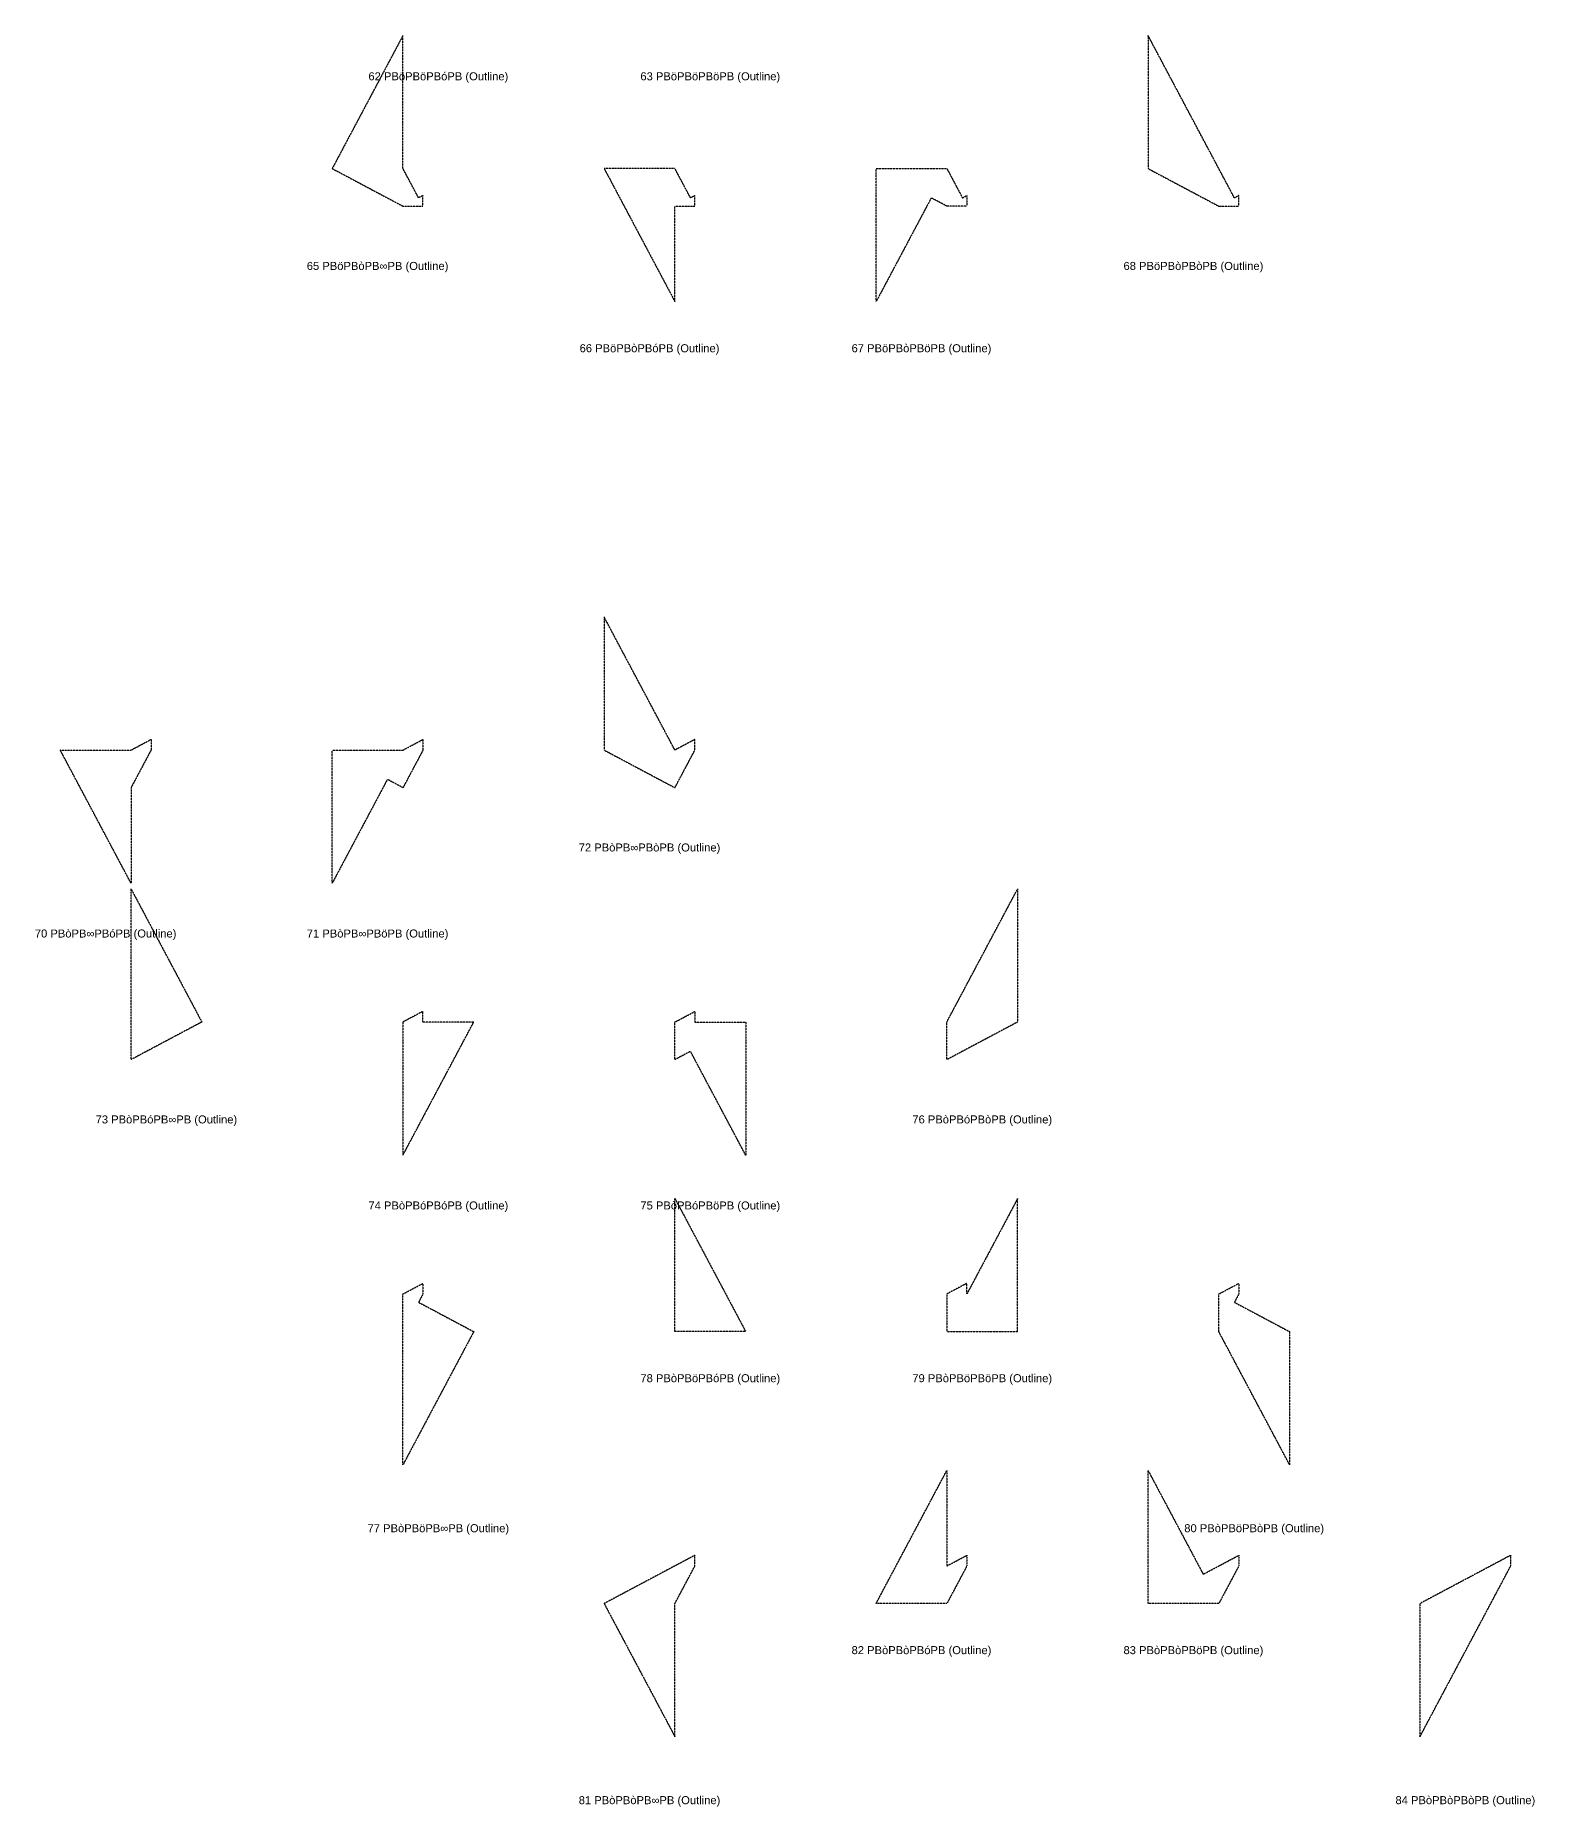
# Model space of a CAD drawing. Header units: millimetres. Extents: x 119083 to 3119777, y -5668141 to 24518.
# Drawn here: x 1995937 to 3119777, y -5668141 to -4340439 of the extents above; entities that cross this region are included whole.
import ezdxf
from ezdxf.enums import TextEntityAlignment as Align

# ---------------------------------------------------------------- set-up
doc = ezdxf.new("R2010")
doc.units = ezdxf.units.MM
doc.linetypes.add('DASHED', pattern=[19.05, 12.7, -6.35])
doc.styles.add('Arial', font='arial_0.ttf')

msp = doc.modelspace()

# ---------------------------------------------------------------- linework, layer by layer
at = {"linetype": 'DASHED'}
for points in [[(2286465, -4468435), (2286465, -4460460), (2283159, -4462217), (2271465, -4440224), (2271465, -4340439), (2218408, -4440224), (2271465, -4468435)], [(2898053, -4468435), (2898053, -4460460), (2894747, -4462217), (2829996, -4340439), (2829996, -4440224), (2883053, -4468435)], [(2475328, -4468435), (2490328, -4468435), (2490328, -4460460), (2487022, -4462217), (2475328, -4440224), (2422271, -4440224), (2475328, -4540010)], [(2626133, -4540010), (2626133, -4440224), (2679190, -4440224), (2690884, -4462217), (2694190, -4460460), (2694190, -4468435), (2679190, -4468435), (2667496, -4462217)], [(2490328, -4868185), (2475328, -4876160), (2422271, -4776375), (2422271, -4876160), (2475328, -4904371), (2490328, -4876160)], [(2067603, -4904371), (2067603, -4975946), (2014546, -4876160), (2067603, -4876160), (2082603, -4868185), (2082603, -4876160)], [(2218408, -4975946), (2218408, -4876160), (2271465, -4876160), (2286465, -4868185), (2286465, -4876160), (2271465, -4904371), (2259771, -4898154)], [(2067603, -4980237), (2120659, -5080023), (2067603, -5108234)], [(2732247, -4980237), (2732247, -5080023), (2679190, -5108234), (2679190, -5080023)], [(2286465, -5080023), (2286465, -5072047), (2271465, -5080023), (2271465, -5179809), (2324522, -5080023)], [(2475328, -5080023), (2490328, -5072047), (2490328, -5080023), (2528385, -5080023), (2528385, -5179809), (2487022, -5102016), (2475328, -5108234)], [(2475328, -5212311), (2528385, -5312097), (2475328, -5312097)], [(2732247, -5212311), (2694190, -5283886), (2694190, -5275910), (2679190, -5283886), (2679190, -5312097), (2732247, -5312097)], [(2324522, -5312097), (2271465, -5411882), (2271465, -5283886), (2286465, -5275910), (2286465, -5283886), (2283159, -5290103)], [(2936110, -5312097), (2936110, -5411882), (2883053, -5312097), (2883053, -5283886), (2898053, -5275910), (2898053, -5283886), (2894747, -5290103)], [(2679190, -5515959), (2626133, -5515959), (2679190, -5416174), (2679190, -5487748), (2694190, -5479773), (2694190, -5487748)], [(2883053, -5515959), (2829996, -5515959), (2829996, -5416174), (2871359, -5493966), (2898053, -5479773), (2898053, -5487748)], [(2490328, -5479773), (2422271, -5515959), (2475328, -5615745), (2475328, -5515959), (2490328, -5487748)], [(3101916, -5479773), (3033859, -5515959), (3033859, -5615745), (3101916, -5487748)]]:
    msp.add_lwpolyline(points, close=True, dxfattribs=at)

# ---------------------------------------------------------------- texts
at = {"linetype": 'DASHED', "ltscale": 100, "style": 'Arial'}
for s, p in [('62 PBöPBöPBóPB (Outline)', (2297994, -4371072)), ('63 PBöPBöPBöPB (Outline)', (2501856, -4371072)), ('65 PBöPBòPB∞PB (Outline)', (2252437, -4513234)), ('68 PBöPBòPBòPB (Outline)', (2864024, -4513234)), ('66 PBöPBòPBóPB (Outline)', (2456299, -4574935)), ('67 PBöPBòPBöPB (Outline)', (2660162, -4574935)), ('72 PBòPB∞PBòPB (Outline)', (2456299, -4949170)), ('70 PBòPB∞PBóPB (Outline)', (2048574, -5013663)), ('71 PBòPB∞PBöPB (Outline)', (2252437, -5013663)), ('73 PBòPBóPB∞PB (Outline)', (2094131, -5153033)), ('76 PBòPBóPBòPB (Outline)', (2705719, -5153033)), ('74 PBòPBóPBóPB (Outline)', (2297994, -5217525)), ('75 PBòPBóPBöPB (Outline)', (2501856, -5217525)), ('78 PBòPBöPBóPB (Outline)', (2501856, -5347022)), ('79 PBòPBöPBöPB (Outline)', (2705719, -5347022)), ('77 PBòPBöPB∞PB (Outline)', (2297994, -5459473)), ('80 PBòPBöPBòPB (Outline)', (2909581, -5459473)), ('82 PBòPBòPBóPB (Outline)', (2660162, -5550884)), ('83 PBòPBòPBöPB (Outline)', (2864024, -5550884)), ('81 PBòPBòPB∞PB (Outline)', (2456299, -5663335)), ('84 PBòPBòPBòPB (Outline)', (3067887, -5663335))]:
    msp.add_text(s, height=6000, dxfattribs=at).set_placement(p, align=Align.MIDDLE_CENTER)

doc.saveas('drawing.dxf')
